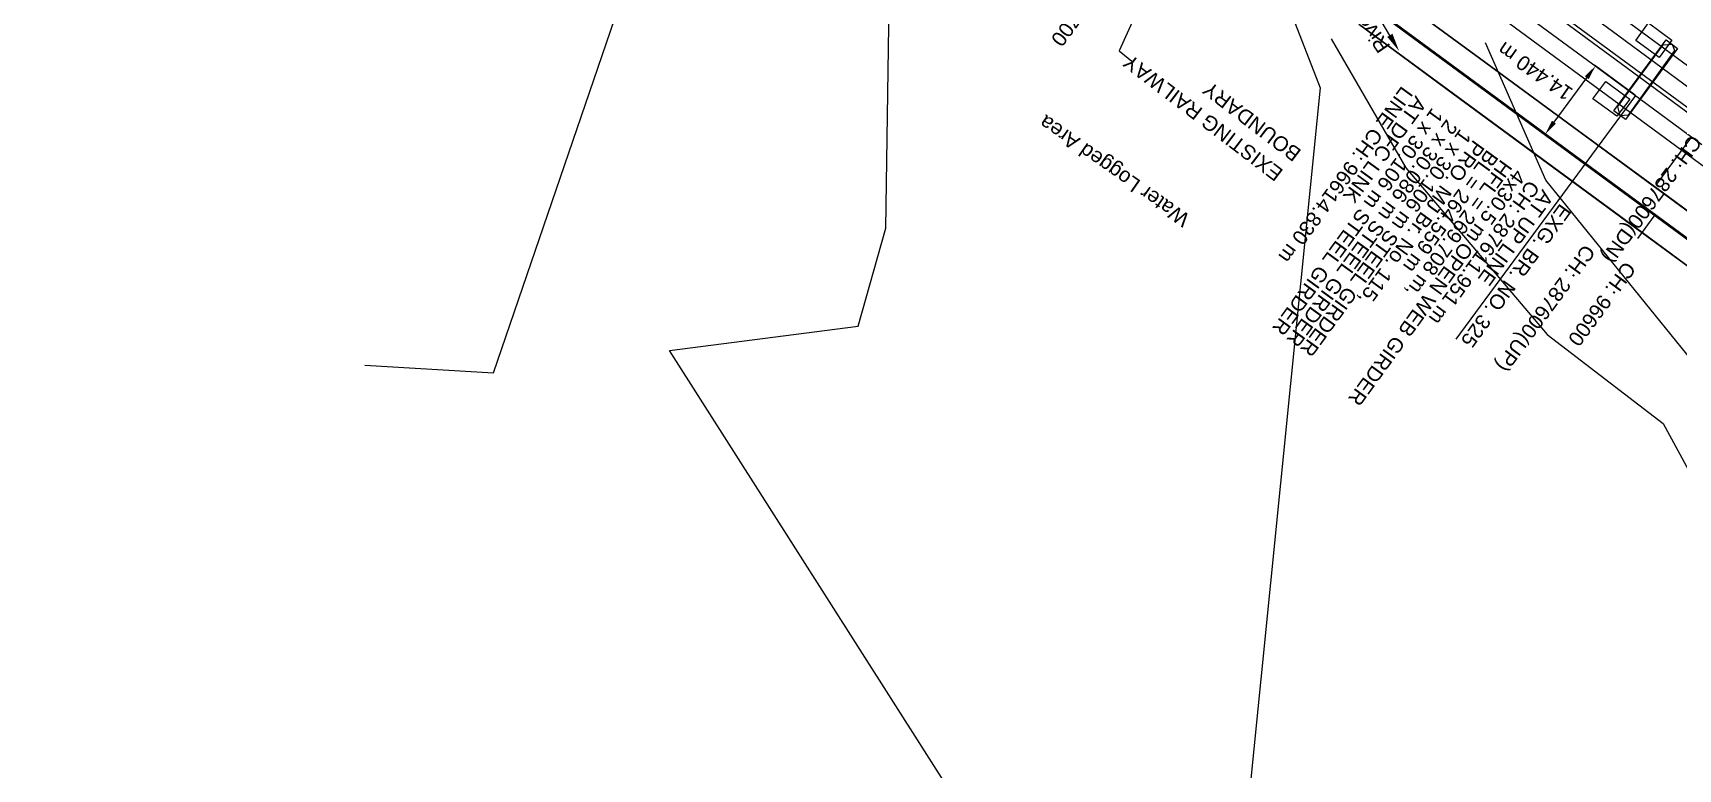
# Model space of a CAD drawing. Header units: metres. Extents: x 644418 to 1306172, y 3366650 to 6747308.
# Drawn here: x 654483.6 to 654764.5, y 3372289.5 to 3372415.2 of the extents above; entities that cross this region are included whole.
import ezdxf

# ---------------------------------------------------------------- set-up
doc = ezdxf.new("R2010")
doc.units = ezdxf.units.M
doc.header["$MEASUREMENT"] = 0
doc.linetypes.add('CENTER', pattern=[2, 1.25, -0.25, 0.25, -0.25])
doc.layers.get('Defpoints').update_dxf_attribs({"lineweight": 0})
for name, color, linetype, lineweight in [('BRIDGE DETAILS PLAN', 7, 'Continuous', 0), ('Existing Chainage', 7, 'Continuous', 0), ('Existing IR Track', 143, 'Continuous', 0), ('Existing Railway Boundary', 7, 'CENTER', 0), ('PROP-DFC Connecting line', 1, 'Continuous', 0), ('Proposed Chainages Connecting line', 10, 'Continuous', 0)]:
    doc.layers.add(name, color=color, linetype=linetype, lineweight=lineweight)
for name, color, linetype in [('BRIDGE_PARAPET', 7, 'Continuous'), ('C-ROAD-CNTR-N', 92, 'Continuous'), ('Dimension', 10, 'Continuous'), ('PIER_OR_ABUTMENT', 7, 'Continuous'), ('PROPOSED DFCC FORMATION LINE', 187, 'Continuous'), ('PROPOSED FORMATION LINE - Connecting line', 187, 'Continuous'), ('River Text', 5, 'Continuous'), ('RIVER_TOP', 5, 'Continuous'), ('TOPO_TEXT', 251, 'Continuous'), ('TROLLEY_STAND', 7, 'Continuous'), ('WATER_LOGGED_AREA', 5, 'Continuous')]:
    doc.layers.add(name, color=color, linetype=linetype)
doc.styles.get("Standard").update_dxf_attribs({"font": 'arial.ttf'})
doc.styles.add('Style-Arial', font='arial.ttf')
doc.dimstyles.new('DIM', dxfattribs={"dimtxt": 2.5, "dimasz": 2.5, "dimexe": 0.18, "dimexo": 0.0625, "dimgap": 0.09, "dimtad": 0, "dimtih": 1, "dimtoh": 1, "dimdec": 3, "dimzin": 0, "dimdsep": 46, "dimtxsty": 'Standard', "dimcen": 0.09, "dimadec": 0, "dimazin": 0, "dimtfac": 1, "dimtdec": 3, "dimtofl": 0, "dimtmove": 0, "dimatfit": 3, "dimfxl": 1, "dimtolj": 1, "dimtzin": 0, "dimarcsym": 0})
doc.dimstyles.new('ISO-25', dxfattribs={"dimtxt": 2.5, "dimasz": 2.5, "dimexe": 1.25, "dimexo": 0.625, "dimtad": 1, "dimtxsty": 'Standard', "dimcen": 2.5, "dimadec": 0, "dimazin": 0, "dimtfac": 1, "dimtmove": 0, "dimatfit": 3, "dimfxl": 1, "dimarcsym": 0})

# ---------------------------------------------------------------- blocks, each defined once
blk = doc.blocks.new('River A')
at = {"layer": 'River Text'}
for p, q in [((0.4, 16.4), (-3.2, 24, -1499.5)), ((0.5, 20.3), (-3.1, 27.8, -1499.5)), ((0.4, 16.4), (4.4, 23.8, -1499.5)), ((0.5, 20.3), (4.5, 27.7, -1499.5)), ((0, 0), (-3.6, 7.5, -1499.5)), ((0.1, 6), (-3.5, 13.6, -1499.5)), ((0.1, 3.3), (-3.5, 10.8, -1499.5)), ((0.2, 9.9), (-3.4, 17.4, -1499.5)), ((0.3, 12.9), (-3.3, 20.5, -1499.5)), ((0.5, 22.3), (0, 0)), ((0, 0), (4, 7.4, -1499.5)), ((0.1, 6), (4.1, 13.4, -1499.5)), ((0.1, 3.3), (4.1, 10.7, -1499.5)), ((0.2, 9.9), (4.2, 17.2, -1499.5)), ((0.3, 12.9), (4.3, 20.3, -1499.5))]:
    blk.add_line(p, q, dxfattribs=at)
blk.add_lwpolyline([(-0.7, -27.7), (0.5, 22.3)], dxfattribs=at)
blk.add_solid([(3.5, -27.8), (-1.3, -52.7), (-4.8, -27.6)], dxfattribs=at)
blk = doc.blocks.new('*D1592')
at = {"layer": 'Defpoints', "color": 0, "transparency": 16777216}
for p in [(654750.35, 3372409.55), (654757.16, 3372404.53), (654748.59, 3372392.91)]:
    blk.add_point(p, dxfattribs=at)
at = {"layer": 'Dimension', "color": 0, "lineweight": -2, "transparency": 16777216}
for p, q in [((654757.11, 3372404.57), (654750.21, 3372409.66)), ((654743.27, 3372399.94), (654748.87, 3372407.54)), ((654748.54, 3372392.95), (654741.64, 3372398.03))]:
    blk.add_line(p, q, dxfattribs=at)
at = {"layer": 'Dimension', "color": 0, "transparency": 16777216}
for points in [[(654748.53, 3372407.79), (654749.2, 3372407.29), (654750.35, 3372409.55)], [(654742.93, 3372400.19), (654743.6, 3372399.69), (654741.78, 3372397.93)]]:
    blk.add_solid(points, dxfattribs=at)
at = {"layer": 'Dimension', "color": 0, "lineweight": 0, "transparency": 16777216, "insert": (654740.04, 3372408.64), "char_height": 2.5, "attachment_point": 5, "rotation": 145}
blk.add_mtext('\\A1;14.440 m', dxfattribs=at)

msp = doc.modelspace()

# ---------------------------------------------------------------- linework, layer by layer
at = {"layer": 'BRIDGE DETAILS PLAN', "color": 7, "linetype": 'Continuous', "lineweight": 0, "flags": 128}
msp.add_lwpolyline([(654757.1595, 3372404.5323), (654726.4855, 3372362.9142)], dxfattribs=at)
at = {"layer": 'BRIDGE_PARAPET', "linetype": 'Continuous'}
msp.add_polyline3d([(654706.903, 3372445.962, 272.118), (654710.342, 3372450.632, 272.075), (654815.098, 3372373.559, 272.016), (654811.731, 3372368.913, 272.014), (654706.903, 3372445.962, 272.118)], dxfattribs=at)
msp.add_polyline3d([(654807.482, 3372363.992, 272.027), (654807.889, 3372363.74, 272.037), (654811.275, 3372368.324, 272.012), (654810.913, 3372368.6, 272.018), (654706.515, 3372445.398, 272.136), (654706.119, 3372444.931, 272.138), (654703.129, 3372440.814, 272.161)], close=True, dxfattribs=at)
at = {"layer": 'C-ROAD-CNTR-N', "color": 4, "linetype": 'Continuous', "lineweight": 50, "flags": 128}
msp.add_lwpolyline([(654887.9053, 3372290.4777), (654631.1009, 3372479.2944)], dxfattribs=at)
at = {"layer": 'Existing Chainage', "color": 0, "linetype": 'Continuous', "lineweight": 13, "flags": 128}
msp.add_lwpolyline([(654760.844, 3372389.3941), (654766.7798, 3372397.4418)], dxfattribs=at)
at = {"layer": 'Existing IR Track', "flags": 128}
for points in [[(654481.6575, 3372607.0464), (654492.9286, 3372598.751), (654511.395, 3372585.2), (654529.8098, 3372571.6865), (654545.849, 3372559.8879), (654561.713, 3372548.2181), (654575.6792, 3372537.9586), (654589.2905, 3372527.9599), (654604.5303, 3372516.7795), (654619.763, 3372505.6041), (654636.2109, 3372493.5223), (654652.6036, 3372481.4811), (654670.71, 3372468.1696), (654696.8393, 3372448.9375), (654704.6733, 3372443.1552), (654717.751, 3372433.5433), (654724.4932, 3372428.5919), (654730.8312, 3372423.9373), (654749.8676, 3372409.9067), (654768.5288, 3372396.1525)], [(654496.639, 3372604.157), (654515.673, 3372590.1907), (654533.5715, 3372577.0576), (654550.1197, 3372564.8717), (654565.4432, 3372553.5875), (654579.9237, 3372542.9133), (654592.8018, 3372533.4202), (654608.7627, 3372521.7167), (654624.0539, 3372510.5043), (654640.4426, 3372498.4585), (654656.7901, 3372486.4429), (654674.9209, 3372473.0813), (654691.8488, 3372460.6061), (654701.0602, 3372453.8556), (654708.5896, 3372448.3379), (654728.7202, 3372433.5263), (654754.1037, 3372414.8497), (654773.0735, 3372400.8919)]]:
    msp.add_lwpolyline(points, dxfattribs=at)
at = {"layer": 'PIER_OR_ABUTMENT', "linetype": 'Continuous'}
for points in [[(654755.454, 3372400.404, 270.447), (654753.469, 3372401.885, 270.44), (654762.4, 3372414.033, 270.441), (654764.354, 3372412.506, 270.45)], [(654755.952, 3372401.156, 265.425), (654754.568, 3372401.054, 266.722), (654754.191, 3372402.615, 265.413), (654761.93, 3372413.137, 265.474), (654763.455, 3372413.286, 269.215), (654763.815, 3372412.168, 268.652)]]:
    msp.add_polyline3d(points, close=True, dxfattribs=at)
at = {"layer": 'PROP-DFC Connecting line', "color": 12, "linetype": 'Continuous', "lineweight": 0, "flags": 128}
msp.add_lwpolyline([(654887.9054, 3372290.4776), (654631.1002, 3372479.295), (654627.0719, 3372482.257), (654623.0443, 3372485.2198), (654619.018, 3372488.1843), (654614.9934, 3372491.1514), (654610.9714, 3372494.1217), (654606.9525, 3372497.0963), (654602.9373, 3372500.0759), (654598.9263, 3372503.0613, -0.00365077), (654563.9971, 3372529.5027), (654560.0351, 3372532.5528), (654556.0776, 3372535.6086), (654552.1239, 3372538.6693), (654548.1734, 3372541.7341), (654544.2254, 3372544.8023), (654540.2794, 3372547.8729), (654536.3346, 3372550.9451), (654532.3905, 3372554.0182)], format="xyb", dxfattribs=at)
at = {"layer": 'Proposed Chainages Connecting line', "lineweight": 0, "flags": 128}
msp.add_lwpolyline([(654757.5779, 3372380.0955), (654760.5398, 3372384.1238)], dxfattribs=at)
at = {"layer": 'PROPOSED DFCC FORMATION LINE', "lineweight": 0, "flags": 128}
msp.add_lwpolyline([(654778.8745, 3372375.2977), (654762.7612, 3372387.1451), (654746.6478, 3372398.9925), (654730.5345, 3372410.8399), (654714.4212, 3372422.6873)], dxfattribs=at)
at = {"layer": 'PROPOSED FORMATION LINE - Connecting line', "lineweight": 0, "flags": 128}
for points in [[(654778.9041, 3372375.338), (654762.7908, 3372387.1854), (654746.6775, 3372399.0328), (654730.5641, 3372410.8802), (654714.4508, 3372422.7276)], [(654774.4021, 3372369.2149), (654758.2888, 3372381.0623), (654742.1755, 3372392.9097), (654726.0621, 3372404.7571), (654709.9488, 3372416.6045)], [(654774.4317, 3372369.2552), (654758.3184, 3372381.1026), (654742.2051, 3372392.95), (654726.0918, 3372404.7974), (654709.9784, 3372416.6448)]]:
    msp.add_lwpolyline(points, dxfattribs=at)
at = {"layer": 'RIVER_TOP', "linetype": 'Continuous'}
for points in [[(654705.202, 3372414.19, 266.595), (654717.987, 3372392.152, 266.242), (654742.076, 3372363.699, 265.103), (654761.885, 3372348.497, 266.226), (654768.704, 3372336.025, 266.283), (654772.081, 3372325.463, 265.132), (654769.116, 3372272.982, 267.872), (654788.6852, 3372177.9449, 268.073), (654799.7742, 3372105.6926, 266.993)], [(654816.775, 3372089.931, 266.252), (654814.26, 3372109.674, 266.06), (654810.977, 3372133.939, 266.035), (654788.1733, 3372239.157, 266.268), (654784.5273, 3372288.4993, 266.02), (654781.0519, 3372321.2197, 264.816), (654780.52, 3372333.558, 266.155), (654779.579, 3372342.645, 265.803), (654768.623, 3372357.024, 265.677), (654741.856, 3372390.072, 266.185), (654731.591, 3372413.525, 266.349)]]:
    msp.add_polyline3d(points, dxfattribs=at)
at = {"layer": 'TROLLEY_STAND', "linetype": 'Continuous'}
for points in [[(654761.213, 3372410.994, 272.327), (654757.253, 3372413.903, 272.317), (654759.412, 3372416.887, 272.332), (654763.372, 3372413.978, 272.332)], [(654753.988, 3372400.969, 272.304), (654749.899, 3372403.949, 272.302), (654752.112, 3372406.872, 272.349), (654756.201, 3372403.892, 272.349)]]:
    msp.add_polyline3d(points, close=True, dxfattribs=at)
at = {"layer": 'WATER_LOGGED_AREA', "linetype": 'Continuous'}
for points in [[(654540.226, 3372358.462, 265.849), (654562.226, 3372357.189, 266.438), (654592.216, 3372444.827, 265.465), (654595.442, 3372490.596, 265.698), (654499.975, 3372549.498, 266.133), (654486.456, 3372531.19, 266.269), (654486.379, 3372521.909, 265.612)], [(654641.11, 3372284.3, 264.997), (654592.251, 3372360.973, 265.908), (654624.447, 3372365.124, 265.066), (654629.183, 3372381.886, 266.097), (654629.757, 3372420.214, 264.993), (654631.923, 3372458.998, 265.821), (654699.067, 3372416.802, 265.358), (654703.322, 3372405.816, 265.345), (654691.5, 3372287.874, 265.639), (654641.11, 3372284.3, 264.997)]]:
    msp.add_polyline3d(points, dxfattribs=at)

# ---------------------------------------------------------------- block references
at = {"layer": 'River Text', "xscale": 0.125, "yscale": 0.125, "zscale": 0.125, "rotation": 31.93860499321381}
msp.add_blockref('River A', (654713.4833, 3372417.7651, -16.4453), dxfattribs=at)

# ---------------------------------------------------------------- texts
at = {"layer": 'BRIDGE DETAILS PLAN', "color": 10}
for s, p in [('LINE CH: 96614.830 m', (654717.3057, 3372406.2742, -16.4453)), ('AT DFC LINK ', (654719.6638, 3372404.5876, -16.4453)), ('1 x 30.106 m STEEL GIRDER', (654722.5096, 3372402.5653)), ('2 x 30.086 m STEEL GIRDER', (654724.9617, 3372400.5973)), ('1 x 30.106 m STEEL GIRDER', (654727.3003, 3372398.9533)), ('PRO. MJ Br. No. 115,', (654729.5629, 3372397.1076))]:
    msp.add_text(s, height=2.5, rotation=234, dxfattribs=at).set_placement(p)
at = {"layer": 'BRIDGE DETAILS PLAN'}
for s, p in [('BL = 264.559 m ', (654731.9135, 3372395.4162)), ('4x30.5 m OPEN WEB GIRDER', (654736.6216, 3372392.1125)), ('HFL = 269.708 m,', (654734.2675, 3372393.7326)), ('CH: 287611.951 m', (654738.9754, 3372390.2383)), ('EXG. BR. NO. 325', (654744.3434, 3372386.2183)), ('AT UP LINE', (654741.3295, 3372388.6182))]:
    msp.add_text(s, height=2.5, rotation=234, dxfattribs=at).set_placement(p)
at = {"layer": 'Existing Chainage', "color": 0, "linetype": 'Continuous', "lineweight": 0, "insert": (654751.9625, 3372376.5345), "char_height": 2.5, "attachment_point": 6, "rotation": 233.655104, "line_spacing_factor": 0.6, "style": 'Style-Arial'}
msp.add_mtext('\\pxsm1,ql;CH: 287600(DN)', dxfattribs=at)
at = {"layer": 'Existing Chainage', "color": 0, "lineweight": 0, "insert": (654733.868, 3372357.9737), "char_height": 2.5, "attachment_point": 6, "rotation": 233.608248, "line_spacing_factor": 0.6, "style": 'Style-Arial'}
msp.add_mtext('CH: 287600(UP)', dxfattribs=at)
at = {"layer": 'Existing Railway Boundary', "linetype": 'Continuous', "ltscale": 5}
for s, p in [('EXISTING RAILWAY', (654697.2173, 3372391.6721)), ('BOUNDARY', (654700.3043, 3372395.0484))]:
    msp.add_text(s, height=2.5, rotation=142.672167, dxfattribs=at).set_placement(p)
at = {"layer": 'Proposed Chainages Connecting line', "lineweight": 0, "char_height": 2.5, "attachment_point": 4, "rotation": 233.674617, "line_spacing_factor": 0.6, "style": 'Style-Arial'}
for s, insert in [('CH: 96700', (654668.1258, 3372426.8309)), ('CH: 96600', (654756.3991, 3372375.6399))]:
    msp.add_mtext(s, dxfattribs=dict(at, insert=insert))
at = {"layer": 'TOPO_TEXT'}
msp.add_text('River', height=2.5, rotation=124.624537, dxfattribs=at).set_placement((654715.4185, 3372412.9067, -32.8906))
at = {"layer": 'TOPO_TEXT', "color": 5}
msp.add_text('Water Logged Area', height=2.5, rotation=145.001869, dxfattribs=at).set_placement((654681.3077, 3372383.9538))

# ---------------------------------------------------------------- dimensions: what is measured, and where the dimension line sits
at = {"layer": 'Dimension', "color": 10, "lineweight": 0}
dim = msp.add_linear_dim(base=(654750.3499, 3372409.5511), p1=(654748.5922, 3372392.9083), p2=(654757.1595, 3372404.5323), angle=53.608463, dimstyle='DIM', override={"dimpost": ' m', "dimtmove": 2}, dxfattribs=at)
dim.commit()
dim.dimension.update_dxf_attribs({"geometry": '*D1592', "text_midpoint": (654740.0408, 3372408.6435), "dimtype": 129, "text_rotation": 145})

# ---------------------------------------------------------------- leaders
at = {"layer": 'Existing Railway Boundary', "linetype": 'Continuous', "ltscale": 5}
msp.add_leader([(654679.2945, 3372435.1551), (654669.0581, 3372412.1067), (654671.2043, 3372410.375)], dimstyle='ISO-25', override={"dimtxt": 0.5, "dimtad": 0}, dxfattribs=at)

doc.saveas('drawing.dxf')
